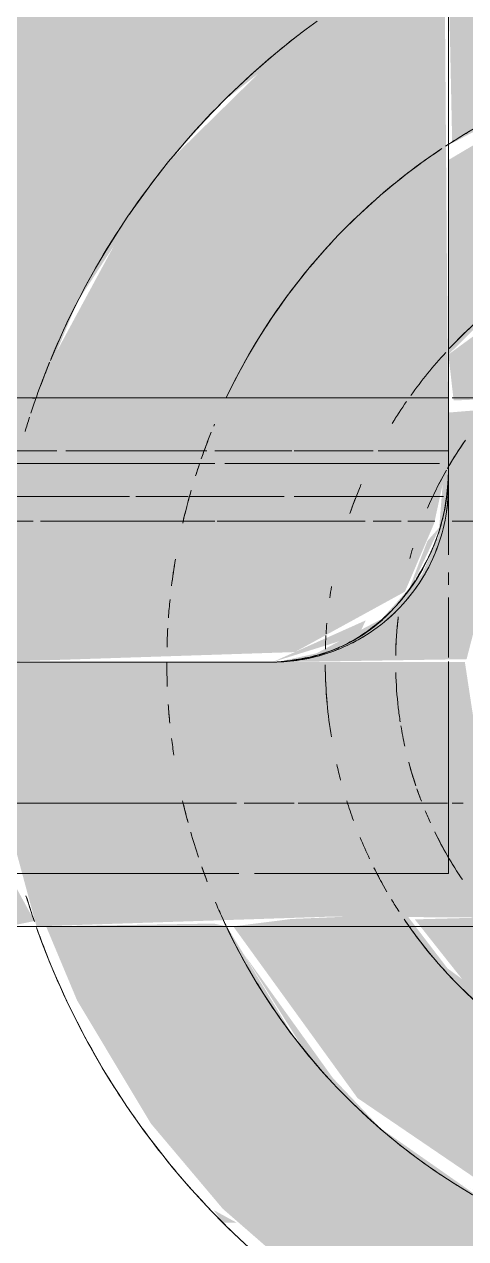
# Model space of a CAD drawing. Header units: millimetres. Extents: x 91786 to 132940, y -1987 to 10096.
# Drawn here: x 128268.35 to 128280.89, y 583.63 to 618.11 of the extents above; entities that cross this region are included whole.
import ezdxf

# ---------------------------------------------------------------- set-up
doc = ezdxf.new("R2010")
doc.units = ezdxf.units.MM
for name, color, linetype, lineweight in [('0-1', 7, 'Continuous', 9), ('A-GENM', 7, 'Continuous', 9), ('P-SANR-FIXT', 7, 'Continuous', 9)]:
    doc.layers.add(name, color=color, linetype=linetype, lineweight=lineweight)
doc.layers.add('0-2', color=7, linetype='Continuous', lineweight=9, transparency=0.7)

# ---------------------------------------------------------------- blocks, each defined once
blk = doc.blocks.new('131_Сантехническая перегородка 6 - СП-1-30839354-Развертка 1_66-4')
at = {"layer": 'A-GENM'}
h = blk.add_hatch(dxfattribs=at)
h.set_pattern_fill('FP_30', color=256, style=0, pattern_type=2)
h.set_pattern_definition([(108.435, (8388.465, 0), (-104.12513, 208.25044), [39.513, -289.76]), (139.399, (8375.97, 37.485), (-624.75285, 520.62186), [19.2, -940.786]), (136.848, (8465.517, 49.98), (-1561.885053, 1457.739081), [45.673, -2237.967]), (109.983, (8432.197, 81.218), (-312.373483, 833.000664), [24.375, -1194.377]), (90, (8423.87, 0), (-104.125, 104.125), [20.825, -83.3]), (118.443, (8423.867, 20.825), (728.876327, -1353.623754), [56.841, -2785.217]), (84.289, (8396.795, 70.805), (-104.131824, -937.12419), [20.929, -1025.515]), (129.806, (8398.877, 91.63), (416.50377, -520.62198), [16.265, -796.977])])
h.paths.add_polyline_path([(9175.071, 100), (9464.64, 100), (9464.64, 207.447), (9449.409, 211.613), (9422.655, 223.925), (9405.757, 234.529), (9389.447, 247.932), (9379.594, 256.115), (9364.268, 273.606), (9353.503, 288.71), (9345.286, 302.96), (9336.788, 321.809), (9334.66, 327.676), (9329.213, 345.851), (9328.098, 350.761), (9325.986, 362.893), (9323.879, 382.53), (9323.879, 400), (9829.57, 400), (9836.646, 657.688), (9839, 757.592), (9839, 790), (9904, 790), (9904, 795), (9904.713, 797.574), (9907.229, 799.533), (9909.774, 800), (9935.009, 799.734), (9936.556, 799.241), (9938.334, 797.403), (9939, 794.062), (9939, 790), (9968, 790), (9968, 1550), (9966.296, 1562.941), (9961.301, 1575), (9953.355, 1585.355), (9943, 1593.301), (9930.941, 1598.296), (9918, 1600), (9168, 1600), (9168.057, 209.98), (9172.29, 208.386), (9173.21, 207.551), (9174.51, 205.679), (9175.071, 202.929), (9175.071, 112.816)])
h.paths.add_polyline_path([(9874, 100), (9896.68, 100), (9896.535, 202.929), (9897.602, 206.369), (9900.574, 208.816), (9903.822, 209.793), (9911.648, 209.959), (9914.886, 209.741), (9918.663, 208.412), (9921.013, 206.369), (9922.08, 202.929), (9922.08, 100), (9968, 100), (9968, 380), (9919, 380), (9919, 272.709), (9874, 260.363), (9874, 116.882)])
h.paths.add_polyline_path([(9619, 577.5), (9612.303, 578.526), (9612.047, 578.601), (9608.785, 579.952), (9605.086, 582.318), (9602.832, 584.392), (9600.225, 587.626), (9598.019, 591.872), (9597.601, 592.5), (9481.5, 592.463), (9481.5, 590.5), (9478, 590.5), (9478, 592.491), (9476.436, 595.321), (9475.85, 597.414), (9475.627, 600.936), (9476.152, 604.014), (9477.492, 606.718), (9478, 607.509), (9478, 609.5), (9481.5, 609.5), (9481.5, 607.5), (9490.5, 607.5), (9490.5, 667.444), (9609.5, 667.398), (9609.5, 620.344), (9613.747, 621.878), (9619, 622.5), (9625.697, 621.474), (9625.953, 621.399), (9629.215, 620.048), (9632.914, 617.682), (9635.168, 615.608), (9637.647, 612.591), (9639.981, 608.128), (9640.858, 605.042), (9641.223, 603.52), (9641.487, 599.225), (9640.751, 594.243), (9640.399, 593.047), (9639.048, 589.785), (9636.442, 585.787), (9634.618, 583.832), (9632.072, 581.703), (9629.089, 579.9), (9624.253, 578.122), (9623.086, 577.984)])
blk = doc.blocks.new('Sanitary_Toilet-Accessories_Gessi_Wall-mounted-paper-roll-holder-65449 - Chrome-30913797-Развертка 1_66-4')
at = {"layer": '0-2'}
for points in [[(9524.175, 607.299), (9597.828, 607.5), (9598.952, 610.215), (9601.558, 614.213), (9603.09, 615.91), (9606.769, 618.812), (9609.5, 620.68), (9609.5, 666.444), (9490.5, 666.062), (9490.5, 607.458), (9520.931, 607.315)], [(9619, 577.5), (9626.477, 578.942), (9631.754, 581.797), (9634.518, 584.09), (9636.893, 586.82), (9638.738, 589.787), (9640.112, 593.061), (9640.943, 596.48), (9641.223, 600), (9640.943, 603.52), (9640.108, 606.953), (9639.048, 609.605), (9636.979, 613.062), (9634.91, 615.518), (9631.99, 618.032), (9629.215, 619.737), (9625.138, 621.528), (9619, 622.5), (9611.523, 621.058), (9609.5, 619.801), (9609.607, 614.73), (9612.303, 616.168), (9614.963, 616.944), (9619, 617.5), (9624.524, 616.602), (9627.579, 615.238), (9630.102, 613.528), (9632.823, 610.732), (9633.656, 609.536), (9635.211, 606.593), (9636.226, 602.78), (9636.416, 598.285), (9635.834, 595.486), (9634.88, 592.647), (9632.698, 589.123), (9630.102, 586.472), (9625.697, 583.832), (9623.037, 583.056), (9618.593, 582.556), (9613.476, 583.398), (9610.624, 584.635), (9607.564, 586.775), (9605.114, 589.356), (9603.202, 592.501), (9602.832, 592.579), (9598.07, 592.5), (9598.952, 590.395), (9601.047, 586.902), (9603.09, 584.482), (9605.82, 582.107), (9608.785, 580.263), (9612.862, 578.472), (9614.441, 578.222)], [(9596.5, 600), (9605.138, 600.285), (9608.263, 601.998), (9609.094, 603.937), (9609.5, 605.791), (9609.387, 620.297), (9607.243, 619.102), (9605.114, 617.699), (9601.553, 614.207), (9600.457, 612.669), (9598.374, 608.819), (9597.601, 607.484), (9595.014, 607.491), (9510.651, 607.363), (9490.5, 607.299), (9490.656, 604.592), (9492.092, 601.524), (9495.5, 600), (9596.439, 600)], [(9619, 587), (9624.5, 588.34), (9628.526, 591.307), (9631.01, 595.025), (9632, 600), (9630.657, 605.503), (9627.579, 609.602), (9623.761, 612.053), (9618.593, 612.919), (9613.5, 611.66), (9609.5, 608.732), (9609.648, 607.426), (9610.996, 607.483), (9611.853, 608.263), (9614.1, 609.687), (9619, 611), (9625, 609.192), (9626.778, 607.778), (9628.744, 604.975), (9629.625, 602.847), (9630, 600), (9629.588, 597.017), (9627.836, 593.6), (9626.778, 592.222), (9623.975, 590.333), (9618.593, 589.109), (9613, 590.808), (9611.222, 592.222), (9610.531, 592.752), (9608.545, 592.697), (9610.307, 590.474), (9614.266, 587.942), (9618.593, 587.081)], [(9597.819, 607.479), (9597.601, 607.492), (9597.685, 607.482)], [(9603.09, 584.09), (9603.482, 584.09), (9602.832, 584.445)]]:
    blk.add_hatch(color=256, dxfattribs=at).paths.add_polyline_path(points)
h = blk.add_hatch(color=256, dxfattribs=at)
h.paths.add_polyline_path([(9619, 582.5), (9619, 587), (9613.5, 588.34), (9609.474, 591.307), (9608.295, 592.847), (9605.035, 592.708), (9603.387, 592.5), (9606.917, 587.626), (9611.639, 584.415), (9614.266, 583.442), (9618.593, 582.581)])
h.paths.add_polyline_path([(9609.5, 608.732), (9610.307, 609.526), (9614.1, 612.025), (9619, 613.199), (9619, 617.5), (9612.238, 615.873), (9609.5, 614.253), (9609.5, 608.855)])
h = blk.add_hatch(color=256, dxfattribs=at)
h.paths.add_polyline_path([(9604.722, 600), (9610.016, 600.084), (9611.014, 603.937), (9613.316, 606.97), (9613.5, 607.41), (9609.5, 607.084), (9609.22, 603.591), (9608.75, 602.499), (9607.61, 601.229), (9605.746, 600.248), (9604.621, 600)])
h.paths.add_polyline_path([(9610.685, 600), (9611.519, 600.047), (9613.682, 604.531), (9619.093, 607.245), (9620.126, 607.035), (9623.322, 605.922), (9622.74, 606.499), (9619.362, 607.403), (9614.762, 607.244), (9612.922, 606.169), (9611.804, 604.355), (9610.685, 601.026), (9610.685, 600.025)])
h.paths.add_polyline_path([(9626.5, 600), (9625.09, 604.154), (9624.794, 604.119), (9626.481, 600.047)])
h.paths.add_polyline_path([(9607.908, 601.524), (9608.325, 601.926), (9608, 601.593)])
h = blk.add_hatch(color=256, dxfattribs=at)
h.paths.add_polyline_path([(9604.5, 600), (9606.955, 600.765), (9607.15, 601.185), (9604.508, 600.004)])
h.paths.add_polyline_path([(9608.226, 601.666), (9609.273, 603.859), (9608.903, 603.438), (9608.232, 601.682)])
h = blk.add_hatch(color=256, dxfattribs=at)
h.paths.add_polyline_path([(9619, 592.5), (9619.288, 592.577), (9623.086, 593.851), (9622.979, 594.148), (9618.946, 592.755), (9618.038, 593.039), (9616.449, 593.925), (9616.18, 594.075), (9613.074, 596.136), (9611.5, 600), (9610.685, 600), (9610.933, 597.746), (9612.801, 593.989), (9613.561, 593.253), (9615.257, 592.596), (9618.953, 592.501)])
h.paths.add_polyline_path([(9597.796, 592.5), (9606.229, 592.778), (9610.622, 592.748), (9613.5, 592.882), (9612.505, 593.832), (9610.351, 597.555), (9610.168, 598.678), (9609.968, 600), (9597, 600), (9597.227, 594.606), (9597.796, 592.501)])
h.paths.add_polyline_path([(9624.59, 595.388), (9625.674, 596.771), (9626.432, 599.837), (9624.655, 595.547)])
h.paths.add_polyline_path([(9612.451, 596.457), (9612.344, 596.85), (9612.45, 596.46)])
h = blk.add_hatch(color=256, dxfattribs=at)
h.paths.add_polyline_path([(9597, 592.5), (9597.742, 592.651), (9597, 594), (9597, 592.501)])
h.paths.add_polyline_path([(9619.626, 592.758), (9624, 594.842), (9624.655, 595.547), (9626.5, 600), (9611.5, 600), (9613.636, 595.506), (9615.126, 594.663), (9616.318, 593.998), (9616.449, 593.925), (9619.047, 592.792), (9619.582, 592.758)])
h = blk.add_hatch(color=256, dxfattribs=at)
h.paths.add_polyline_path([(9612.303, 583.832), (9609.13, 585.621), (9612.047, 583.974)])
h.paths.add_polyline_path([(9606.626, 587.626), (9603.685, 591.719), (9605.336, 589.088), (9606.471, 587.79)])
at = {"layer": '0-1'}
for p, q in [((9597, 607.5), (9597.828, 607.5)), ((9598.374, 607.5), (9598.595, 607.5)), ((9601.84, 607.5), (9602.582, 607.5)), ((9602.867, 607.5), (9603.228, 607.5)), ((9603.382, 607.5), (9604.809, 607.5)), ((9606.823, 607.5), (9607.206, 607.5)), ((9607.36, 607.5), (9607.702, 607.5)), ((9609.655, 607.5), (9610.37, 607.5)), ((9597.898, 606), (9597.583, 606)), ((9602.5, 606), (9598.633, 606)), ((9604.534, 606), (9602.867, 606)), ((9606.245, 606), (9605.114, 606)), ((9607.012, 606), (9606.497, 606)), ((9607.36, 606), (9607.049, 606)), ((9608.017, 606), (9607.675, 606)), ((9609.5, 606), (9608.276, 606)), ((9597.706, 604), (9597.134, 604)), ((9598.269, 604), (9597.914, 604)), ((9600.5, 604), (9598.374, 604)), ((9601.765, 604), (9600.621, 604)), ((9602.748, 604), (9602.321, 604)), ((9604.11, 604), (9602.931, 604)), ((9605.08, 604), (9604.35, 604)), ((9605.536, 604), (9605.114, 604)), ((9606.117, 604), (9605.595, 604)), ((9607.134, 604), (9606.476, 604)), ((9608.156, 604), (9607.36, 604)), ((9608.841, 604), (9608.343, 604)), ((9610.938, 604), (9609.607, 604)), ((9597.134, 596), (9599.699, 596)), ((9599.747, 596), (9601.066, 596)), ((9601.302, 596), (9602.012, 596)), ((9602.321, 596), (9603.476, 596)), ((9603.701, 596), (9605.114, 596)), ((9605.235, 596), (9605.596, 596)), ((9605.638, 596), (9606.029, 596)), ((9606.313, 596), (9607.188, 596)), ((9607.36, 596), (9608.852, 596)), ((9609.145, 596), (9609.471, 596)), ((9609.607, 596), (9609.916, 596)), ((9597.583, 594), (9598.136, 594)), ((9598.374, 594), (9602.395, 594)), ((9603.088, 594), (9603.542, 594)), ((9603.994, 594), (9607.053, 594)), ((9607.053, 594), (9607.675, 594)), ((9608.022, 594), (9609.5, 594)), ((9597.796, 592.5), (9597, 592.5)), ((9602.582, 592.5), (9601.508, 592.5)), ((9603.228, 592.5), (9602.734, 592.5)), ((9604.259, 592.5), (9603.387, 592.5)), ((9605.007, 592.5), (9604.259, 592.5)), ((9605.547, 592.5), (9605.114, 592.5)), ((9606.522, 592.5), (9605.746, 592.5)), ((9609.607, 592.5), (9608.677, 592.5)), ((9611.008, 592.5), (9609.9, 592.5))]:
    blk.add_line(p, q, dxfattribs=at)
at = {"layer": '0-1', "flags": 128}
for points in [[(9598.675, 607.5), (9600.182, 607.5), (9601.727, 607.5)], [(9605.114, 607.5), (9606.28, 607.5), (9606.775, 607.5)], [(9607.775, 607.5), (9609.068, 607.5), (9609.5, 607.5)], [(9601.508, 592.5), (9601.179, 592.5), (9599.602, 592.5), (9598.07, 592.5)], [(9608.574, 592.5), (9607.187, 592.5), (9606.775, 592.5)]]:
    blk.add_lwpolyline(points, dxfattribs=at)
at = {"layer": 'P-SANR-FIXT'}
for p, q in [((9609.5, 619.028), (9609.5, 616.615)), ((9609.5, 615.646), (9609.5, 619.016)), ((9609.5, 617.735), (9609.5, 618.565)), ((9609.5, 614.703), (9609.5, 618.048)), ((9609.5, 618.048), (9609.5, 614.706)), ((9609.5, 618.034), (9609.5, 617.61)), ((9609.5, 617.969), (9609.5, 614.709)), ((9609.5, 614.707), (9609.5, 617.965)), ((9609.5, 615.161), (9609.5, 617.618)), ((9609.5, 617.539), (9609.5, 615.156)), ((9609.5, 616.615), (9609.5, 615.654)), ((9609.5, 615.252), (9609.5, 613.956)), ((9609.5, 613.949), (9609.5, 615.244)), ((9609.5, 613.448), (9609.5, 614.755)), ((9609.5, 614.75), (9609.5, 613.444)), ((9609.5, 614.32), (9609.5, 613.07)), ((9609.5, 613.069), (9609.5, 614.319)), ((9609.5, 614.308), (9609.5, 613.025)), ((9609.5, 613.02), (9609.5, 614.304)), ((9609.5, 613.565), (9609.5, 613.103)), ((9609.5, 612.79), (9609.5, 613.559)), ((9609.5, 609.703), (9609.5, 613.053)), ((9609.5, 613.05), (9609.5, 609.702)), ((9609.5, 612.671), (9609.5, 612.833)), ((9609.5, 612.795), (9609.5, 610.182)), ((9609.5, 612.692), (9609.5, 609.489)), ((9609.5, 609.489), (9609.5, 612.692)), ((9609.5, 612.67), (9609.5, 609.471)), ((9609.5, 610.181), (9609.5, 612.667)), ((9609.5, 609.472), (9609.5, 612.64)), ((9609.5, 609.723), (9609.5, 610.159)), ((9609.5, 610.159), (9609.5, 609.724)), ((9609.5, 609.252), (9609.5, 609.681)), ((9609.5, 609.68), (9609.5, 609.251)), ((9609.5, 609.468), (9609.5, 609.058)), ((9609.5, 609.058), (9609.5, 609.468)), ((9609.5, 609.045), (9609.5, 609.451)), ((9609.5, 609.45), (9609.5, 609.044)), ((9609.5, 608.017), (9609.5, 609.418)), ((9609.5, 609.418), (9609.5, 608.018)), ((9609.5, 607.572), (9609.5, 608.951)), ((9609.5, 608.95), (9609.5, 607.572)), ((9609.5, 608.77), (9609.5, 607.452)), ((9609.5, 607.452), (9609.5, 608.77)), ((9609.5, 607.457), (9609.5, 608.761)), ((9609.5, 608.76), (9609.5, 607.456)), ((9609.5, 607.503), (9609.5, 607.908)), ((9609.5, 607.908), (9609.5, 607.503)), ((9609.5, 607.066), (9609.5, 607.465)), ((9609.5, 607.464), (9609.5, 607.065)), ((9609.5, 606.979), (9609.5, 607.355)), ((9609.5, 607.355), (9609.5, 606.978)), ((9609.5, 607.349), (9609.5, 606.968)), ((9609.5, 606.968), (9609.5, 607.349)), ((9597.6, 606.949), (9597.601, 606.953)), ((9597.601, 606.953), (9597.6, 606.949)), ((9609.5, 606.224), (9609.5, 606.754)), ((9609.5, 606.754), (9609.5, 606.224)), ((9609.5, 606.328), (9609.5, 605.807)), ((9609.5, 605.807), (9609.5, 606.328)), ((9609.5, 605.788), (9609.5, 606.281)), ((9609.5, 606.281), (9609.5, 605.788)), ((9609.5, 606.262), (9609.5, 605.764)), ((9609.5, 605.764), (9609.5, 606.262)), ((9609.5, 606), (9609.5, 605.76)), ((9609.5, 605.45), (9609.5, 605.844)), ((9609.5, 605.844), (9609.5, 605.45)), ((9597.465, 605.638), (9598.338, 605.638)), ((9598.803, 605.638), (9602.138, 605.638)), ((9603.15, 605.638), (9604.211, 605.638)), ((9604.421, 605.638), (9605.106, 605.638)), ((9605.114, 605.638), (9606.326, 605.638)), ((9606.749, 605.638), (9607.36, 605.638)), ((9607.655, 605.638), (9608.856, 605.638)), ((9608.869, 605.638), (9609.249, 605.638)), ((9609.5, 605.551), (9609.5, 605.268)), ((9609.5, 605.068), (9609.5, 605.435)), ((9609.5, 605.435), (9609.5, 605.068)), ((9609.5, 605.433), (9609.5, 605.044)), ((9609.5, 605.044), (9609.5, 605.433)), ((9609.5, 605.042), (9609.5, 605.408)), ((9609.5, 605.044), (9609.5, 605)), ((9609.5, 605), (9609.5, 605.044)), ((9609.5, 604.325), (9609.5, 604.998)), ((9609.5, 604.998), (9609.5, 604.325)), ((9600.415, 604.698), (9597.244, 604.698)), ((9601.097, 604.698), (9600.621, 604.698)), ((9602.11, 604.698), (9601.198, 604.698)), ((9602.867, 604.698), (9602.488, 604.698)), ((9604.836, 604.698), (9602.967, 604.698)), ((9605.721, 604.698), (9605.114, 604.698)), ((9606.715, 604.698), (9606.229, 604.698)), ((9608.794, 604.698), (9607.046, 604.698)), ((9609.136, 604.698), (9608.795, 604.698)), ((9609.5, 604.461), (9609.5, 604.922)), ((9609.5, 604.866), (9609.5, 604.128)), ((9609.5, 604.022), (9609.5, 604.648)), ((9609.5, 604.648), (9609.5, 604.022)), ((9609.5, 603.044), (9609.5, 603.725)), ((9609.5, 603.391), (9609.5, 603.722)), ((9609.5, 603.722), (9609.5, 603.391)), ((9609.5, 603.469), (9609.5, 603.195)), ((9609.5, 603.153), (9609.5, 603.461)), ((9609.5, 603.461), (9609.5, 603.153)), ((9609.5, 600.142), (9609.5, 601.33)), ((9609.5, 601.329), (9609.5, 600.142)), ((9609.5, 600.155), (9609.5, 601.314)), ((9609.5, 601.304), (9609.5, 600.131)), ((9609.5, 600.132), (9609.5, 601.236)), ((9609.5, 601.236), (9609.5, 600.132)), ((9601.5, 600), (9597, 600)), ((9597, 600), (9601.5, 600)), ((9602.549, 600), (9601.781, 600)), ((9601.781, 600), (9602.549, 600)), ((9604.5, 600), (9602.867, 600)), ((9602.867, 600), (9604.5, 600)), ((9609.5, 598.65), (9609.5, 600.015)), ((9609.5, 598.631), (9609.5, 600)), ((9609.5, 600), (9609.5, 598.32)), ((9609.5, 599.992), (9609.5, 598.632)), ((9609.5, 597.58), (9609.5, 598.388)), ((9609.5, 598.368), (9609.5, 597.544)), ((9609.5, 597.535), (9609.5, 598.365)), ((9609.5, 598.004), (9609.5, 597.054)), ((9609.5, 597.132), (9609.5, 597.385)), ((9609.5, 596.52), (9609.5, 597.132)), ((9609.5, 597.075), (9609.5, 596.753)), ((9609.5, 596.74), (9609.5, 597.063)), ((9609.5, 596.552), (9609.5, 596.228)), ((9609.5, 595.272), (9609.5, 595.641)), ((9609.5, 595.629), (9609.5, 595.272)), ((9609.5, 595.53), (9609.5, 595.354)), ((9609.5, 595.354), (9609.5, 595.231)), ((9609.5, 595.13), (9609.5, 595.346)), ((9609.5, 595.231), (9609.5, 595)), ((9609.5, 594.973), (9609.5, 594.425)), ((9609.5, 594.406), (9609.5, 594.965)), ((9609.5, 594), (9609.5, 594.278))]:
    blk.add_line(p, q, dxfattribs=at)
for radius, start, end in [(22.5, 127.0115, 130.5279), (22.5, 127.0115, 130.5279), (22.5, 130.5279, 139.4721), (22.5, 130.5279, 139.4721), (17.5, 118.0769, 123.1856), (17.5, 118.0769, 123.1856), (22.5, 139.4721, 140.5686), (22.5, 139.4721, 140.5686), (17.5, 123.75, 130.498), (17.5, 123.75, 130.498), (22.5, 141.2496, 145.595), (22.5, 141.2496, 145.595), (17.5, 131.4472, 133.1111), (17.5, 131.4472, 133.1111), (17.5, 133.3006, 134.6715), (17.5, 133.3006, 134.6715), (22.5, 146.3588, 148.5279), (22.5, 146.3588, 148.5279), (17.5, 136.9471, 154.5577), (17.5, 136.9471, 146.25), (13, 112.5, 135), (22.5, 148.5279, 157.4721), (22.5, 148.5279, 157.4721), (17.5, 146.25, 154.5577), (13, 135, 136.7997), (13, 137.4561, 144.3952), (22.5, 157.8853, 159.6412), (22.5, 157.8853, 159.6412), (22.5, 160.4953, 161.6929), (22.5, 160.4953, 161.6929), (13, 146.9712, 148.6057), (22.5, 162.0115, 163.0815), (22.5, 162.0115, 163.0815), (17.5, 157.292, 157.5), (17.5, 157.292, 157.5), (17.5, 159.4696, 160.7416), (17.5, 159.4696, 160.7416), (11, 145.0557, 150), (11, 145.0557, 149.0087), (17.5, 161.4234, 162.4254), (17.5, 161.4234, 162.4254), (11, 150.2984, 154.372), (11, 150.2984, 154.372), (11, 149.0087, 150), (13, 157.1427, 157.5), (13, 159.1064, 161.0758), (11, 154.877, 156.6102), (11, 154.877, 156.6102), (17.5, 170.4753, 172.8918), (17.5, 170.4753, 172.8918), (13, 170.5142, 171.9341), (17.5, 174.1664, 175.8802), (17.5, 174.1664, 175.8802), (11, 173.2981, 175.9208), (11, 173.2981, 175.9208), (13, 175.1311, 176.4722), (13, 176.6707, 178.3534), (11, 176.2837, 179.0063), (11, 176.2837, 179.0063), (17.5, 180, 182.2814), (17.5, 180, 182.2814), (13, 180.3335, 183.0712), (11, 181.5172, 186.7543), (11, 181.5172, 186.7543), (13, 183.3621, 185.1692), (13, 185.1706, 189.4022), (17.5, 184.1851, 185.6853), (17.5, 184.1851, 185.6853), (11, 189.4829, 192.5476), (11, 189.4829, 192.5476), (17.5, 187.108, 188.6871), (17.5, 187.108, 188.6871), (11, 195.8161, 198.6122), (11, 195.8161, 198.6122), (13, 197.6401, 200.2509), (17.5, 193.3503, 195.0927), (17.5, 193.3503, 195.0927), (11, 202.5431, 204.5031), (11, 202.5431, 204.5031), (17.5, 196.0023, 198.44), (17.5, 196.0023, 198.44), (13, 202.5, 205.4595), (11, 206.0095, 210), (11, 206.0095, 210), (11, 210, 214.1361), (11, 210, 210.9913), (11, 210.9913, 214.1361), (17.5, 199.4813, 200.5449), (17.5, 199.4813, 200.5449), (13, 206.6766, 209.081), (22.5, 197.1388, 198), (22.5, 197.1388, 198), (22.5, 198, 199.104), (22.5, 198, 199.104), (17.5, 203.7111, 205.2629), (17.5, 203.7111, 205.2629), (13, 211.2288, 213.0129), (13, 214.1538, 222.778), (22.5, 199.5697, 202.5279), (22.5, 199.5697, 202.5279), (17.5, 205.2629, 213.1745), (17.5, 205.2629, 213.1745), (22.5, 202.5279, 211.4721), (22.5, 202.5279, 211.4721), (13, 223.3963, 225), (13, 225, 247.5), (17.5, 213.75, 215.9722), (17.5, 213.75, 215.9722), (17.5, 216.0325, 223.0529), (17.5, 216.0325, 223.0529), (22.5, 211.4721, 215.2825), (22.5, 211.4721, 215.2825), (17.5, 225.3285, 226.6994), (17.5, 225.3285, 226.6994), (17.5, 226.8889, 236.25), (17.5, 226.8889, 236.25), (22.5, 216, 217.6259), (22.5, 216, 217.6259), (22.5, 217.6259, 220.5279), (22.5, 217.6259, 220.5279), (22.5, 220.5279, 229.4721), (22.5, 220.5279, 229.4721), (17.5, 236.8144, 241.9231), (17.5, 236.8144, 241.9231)]:
    blk.add_arc((9619, 600), radius, start, end, dxfattribs=at)
for points in [[(9609.5, 605.471), (9609.498, 605.198), (9609.479, 604.932), (9609.444, 604.672)], [(9609.454, 604.682), (9609.488, 604.941), (9609.504, 605.203), (9609.5, 605.47)], [(9609.485, 604.609), (9609.476, 604.5), (9609.464, 604.391), (9609.448, 604.282)], [(9609.448, 604.282), (9609.464, 604.391), (9609.476, 604.5), (9609.485, 604.609)], [(9608.996, 603.114), (9609.051, 603.234), (9609.102, 603.354), (9609.148, 603.473)], [(9609.144, 603.461), (9609.1, 603.343), (9609.053, 603.226), (9609.001, 603.11)], [(9609.246, 603.426), (9609.208, 603.312), (9609.166, 603.2), (9609.12, 603.089)], [(9609.12, 603.089), (9609.166, 603.199), (9609.208, 603.312), (9609.246, 603.426)], [(9608.037, 601.621), (9608.128, 601.725), (9608.217, 601.836), (9608.304, 601.953)], [(9608.037, 601.466), (9607.953, 601.382), (9607.866, 601.301), (9607.776, 601.223)], [(9607.776, 601.223), (9607.866, 601.301), (9607.953, 601.382), (9608.037, 601.466)], [(9607.357, 600.997), (9607.145, 600.833), (9606.923, 600.687), (9606.695, 600.562)], [(9606.7, 600.561), (9606.92, 600.675), (9607.127, 600.806), (9607.324, 600.955)], [(9607.324, 600.955), (9607.407, 601.018), (9607.487, 601.083), (9607.566, 601.151)], [(9607.552, 601.156), (9607.488, 601.101), (9607.423, 601.048), (9607.357, 600.997)], [(9607.131, 600.749), (9607.001, 600.668), (9606.867, 600.593), (9606.73, 600.525)], [(9606.73, 600.525), (9606.867, 600.593), (9607.001, 600.668), (9607.131, 600.749)], [(9605.831, 600.181), (9605.729, 600.153), (9605.626, 600.128), (9605.523, 600.106)], [(9605.523, 600.106), (9605.626, 600.128), (9605.729, 600.153), (9605.831, 600.181)], [(9605.558, 600.145), (9605.746, 600.188), (9605.928, 600.241), (9606.104, 600.303)], [(9606.025, 600.269), (9605.92, 600.233), (9605.813, 600.2), (9605.704, 600.171)], [(9606.487, 600.457), (9606.336, 600.385), (9606.183, 600.323), (9606.025, 600.269)], [(9606.414, 600.381), (9606.303, 600.335), (9606.19, 600.293), (9606.075, 600.255)], [(9606.075, 600.255), (9606.19, 600.293), (9606.303, 600.335), (9606.414, 600.381)], [(9606.112, 600.306), (9606.245, 600.353), (9606.374, 600.405), (9606.5, 600.463)], [(9605.466, 600.095), (9605.224, 600.047), (9604.978, 600.017), (9604.731, 600.005)], [(9604.731, 600.005), (9604.978, 600.017), (9605.224, 600.047), (9605.466, 600.095)], [(9605.153, 600.057), (9605.019, 600.037), (9604.883, 600.022), (9604.744, 600.012)], [(9604.749, 600.017), (9604.89, 600.03), (9605.028, 600.047), (9605.163, 600.068)]]:
    blk.add_open_spline(points, degree=3, dxfattribs=at)
blk = doc.blocks.new('Sanitary_Toilet-Accessories_Gessi_Wall-mounted-paper-roll-holder-65449 - Chrome-V72-Развертка 1_66-4')
at = {"layer": '0-1'}
for p, q in [((9597, 607.5), (9597.828, 607.5)), ((9598.374, 607.5), (9598.595, 607.5)), ((9601.84, 607.5), (9602.582, 607.5)), ((9602.867, 607.5), (9603.228, 607.5)), ((9603.382, 607.5), (9604.809, 607.5)), ((9606.823, 607.5), (9607.206, 607.5)), ((9607.36, 607.5), (9607.702, 607.5)), ((9597.898, 606), (9597.583, 606)), ((9602.5, 606), (9598.633, 606)), ((9604.534, 606), (9602.867, 606)), ((9606.245, 606), (9605.114, 606)), ((9607.012, 606), (9606.497, 606)), ((9607.36, 606), (9607.049, 606)), ((9608.017, 606), (9607.675, 606)), ((9609.5, 606), (9608.276, 606)), ((9597.706, 604), (9597.134, 604)), ((9598.269, 604), (9597.914, 604)), ((9600.5, 604), (9598.374, 604)), ((9601.765, 604), (9600.621, 604)), ((9602.748, 604), (9602.321, 604)), ((9604.16, 604), (9602.931, 604)), ((9605.08, 604), (9604.35, 604)), ((9605.536, 604), (9605.114, 604)), ((9606.117, 604), (9605.595, 604)), ((9607.134, 604), (9606.476, 604)), ((9608.156, 604), (9607.36, 604)), ((9608.841, 604), (9608.343, 604)), ((9610.938, 604), (9609.607, 604)), ((9597.134, 596), (9599.699, 596)), ((9599.747, 596), (9602.012, 596)), ((9602.321, 596), (9603.476, 596)), ((9603.701, 596), (9605.114, 596)), ((9605.235, 596), (9605.596, 596)), ((9605.638, 596), (9606.029, 596)), ((9606.313, 596), (9607.188, 596)), ((9607.36, 596), (9608.852, 596)), ((9609.145, 596), (9609.471, 596)), ((9609.607, 596), (9609.916, 596)), ((9597.583, 594), (9598.136, 594)), ((9598.374, 594), (9602.395, 594)), ((9603.088, 594), (9603.542, 594)), ((9603.994, 594), (9607.053, 594)), ((9607.053, 594), (9607.675, 594)), ((9608.022, 594), (9609.5, 594)), ((9597.796, 592.5), (9597, 592.5)), ((9601.508, 592.5), (9601.179, 592.5)), ((9602.582, 592.5), (9601.508, 592.5)), ((9603.228, 592.5), (9602.734, 592.5)), ((9605.547, 592.5), (9605.114, 592.5)), ((9606.522, 592.5), (9605.746, 592.5)), ((9609.607, 592.5), (9608.677, 592.5)), ((9611.008, 592.5), (9609.9, 592.5))]:
    blk.add_line(p, q, dxfattribs=at)
at = {"layer": '0-1', "flags": 128}
for points in [[(9598.675, 607.5), (9600.182, 607.5), (9601.752, 607.5)], [(9605.114, 607.5), (9606.28, 607.5), (9606.775, 607.5)], [(9607.775, 607.5), (9609.068, 607.5), (9609.5, 607.5)], [(9609.655, 607.5), (9610.37, 607.5), (9611.008, 607.5)], [(9601.179, 592.5), (9599.602, 592.5), (9598.07, 592.5)], [(9605.007, 592.5), (9604.259, 592.5), (9603.387, 592.5)], [(9608.574, 592.5), (9607.187, 592.5), (9606.775, 592.5)]]:
    blk.add_lwpolyline(points, dxfattribs=at)
at = {"layer": 'P-SANR-FIXT'}
for p, q in [((9609.5, 621.166), (9609.5, 616.615)), ((9609.5, 615.646), (9609.5, 621.151)), ((9609.5, 614.703), (9609.5, 620.171)), ((9609.5, 620.168), (9609.5, 614.706)), ((9609.5, 617.735), (9609.5, 618.565)), ((9609.5, 618.034), (9609.5, 617.61)), ((9609.5, 617.969), (9609.5, 614.709)), ((9609.5, 614.707), (9609.5, 617.965)), ((9609.5, 615.161), (9609.5, 617.618)), ((9609.5, 617.539), (9609.5, 615.156)), ((9609.5, 616.615), (9609.5, 615.654)), ((9609.5, 615.252), (9609.5, 613.956)), ((9609.5, 613.949), (9609.5, 615.244)), ((9609.5, 613.448), (9609.5, 614.755)), ((9609.5, 614.75), (9609.5, 613.444)), ((9609.5, 614.32), (9609.5, 613.07)), ((9609.5, 613.069), (9609.5, 614.319)), ((9609.5, 614.308), (9609.5, 613.025)), ((9609.5, 613.02), (9609.5, 614.304)), ((9609.5, 613.565), (9609.5, 613.103)), ((9609.5, 612.79), (9609.5, 613.559)), ((9609.5, 609.703), (9609.5, 613.053)), ((9609.5, 613.05), (9609.5, 609.702)), ((9609.5, 612.671), (9609.5, 612.833)), ((9609.5, 612.795), (9609.5, 610.182)), ((9609.5, 612.692), (9609.5, 609.489)), ((9609.5, 609.489), (9609.5, 612.692)), ((9609.5, 612.67), (9609.5, 612.638)), ((9609.5, 610.181), (9609.5, 612.667)), ((9609.5, 609.472), (9609.5, 612.64)), ((9609.5, 612.638), (9609.5, 609.471)), ((9609.5, 609.723), (9609.5, 610.159)), ((9609.5, 610.159), (9609.5, 609.724)), ((9609.5, 609.252), (9609.5, 609.681)), ((9609.5, 609.68), (9609.5, 609.251)), ((9609.5, 609.468), (9609.5, 609.058)), ((9609.5, 609.058), (9609.5, 609.468)), ((9609.5, 609.045), (9609.5, 609.451)), ((9609.5, 609.45), (9609.5, 609.044)), ((9609.5, 608.017), (9609.5, 609.418)), ((9609.5, 609.418), (9609.5, 608.018)), ((9609.5, 607.572), (9609.5, 608.951)), ((9609.5, 608.95), (9609.5, 607.572)), ((9609.5, 608.77), (9609.5, 607.452)), ((9609.5, 607.452), (9609.5, 608.77)), ((9609.5, 607.457), (9609.5, 608.761)), ((9609.5, 608.76), (9609.5, 607.456)), ((9609.5, 607.503), (9609.5, 607.908)), ((9609.5, 607.908), (9609.5, 607.503)), ((9609.5, 607.066), (9609.5, 607.465)), ((9609.5, 607.464), (9609.5, 607.065)), ((9609.5, 606.979), (9609.5, 607.355)), ((9609.5, 607.355), (9609.5, 606.978)), ((9609.5, 607.349), (9609.5, 606.968)), ((9609.5, 606.968), (9609.5, 607.349)), ((9597.6, 606.949), (9597.601, 606.953)), ((9597.601, 606.953), (9597.6, 606.949)), ((9609.5, 606.224), (9609.5, 606.754)), ((9609.5, 606.754), (9609.5, 606.224)), ((9609.5, 606.328), (9609.5, 605.807)), ((9609.5, 605.807), (9609.5, 606.328)), ((9609.5, 605.788), (9609.5, 606.281)), ((9609.5, 606.281), (9609.5, 605.788)), ((9609.5, 606.262), (9609.5, 605.764)), ((9609.5, 605.764), (9609.5, 606.262)), ((9609.5, 606), (9609.5, 605.76)), ((9609.5, 605.45), (9609.5, 605.844)), ((9609.5, 605.844), (9609.5, 605.45)), ((9597.465, 605.638), (9598.338, 605.638)), ((9598.803, 605.638), (9602.138, 605.638)), ((9603.15, 605.638), (9604.211, 605.638)), ((9604.421, 605.638), (9605.106, 605.638)), ((9605.114, 605.638), (9606.326, 605.638)), ((9606.749, 605.638), (9607.36, 605.638)), ((9607.655, 605.638), (9609.249, 605.638)), ((9609.5, 605.551), (9609.5, 605.268)), ((9609.5, 605.068), (9609.5, 605.435)), ((9609.5, 605.435), (9609.5, 605.068)), ((9609.5, 605.433), (9609.5, 605.044)), ((9609.5, 605.044), (9609.5, 605.433)), ((9609.5, 605.042), (9609.5, 605.408)), ((9609.5, 605.044), (9609.5, 605)), ((9609.5, 605), (9609.5, 605.044)), ((9609.5, 604.325), (9609.5, 604.998)), ((9609.5, 604.998), (9609.5, 604.325)), ((9600.415, 604.698), (9597.244, 604.698)), ((9601.097, 604.698), (9600.621, 604.698)), ((9602.11, 604.698), (9601.198, 604.698)), ((9602.867, 604.698), (9602.488, 604.698)), ((9604.836, 604.698), (9602.967, 604.698)), ((9605.721, 604.698), (9605.114, 604.698)), ((9606.715, 604.698), (9606.229, 604.698)), ((9609.136, 604.698), (9607.046, 604.698)), ((9609.5, 604.737), (9609.5, 604.922)), ((9609.5, 604.866), (9609.5, 604.128)), ((9609.5, 604.022), (9609.5, 604.648)), ((9609.5, 604.648), (9609.5, 604.022)), ((9609.5, 603.044), (9609.5, 603.725)), ((9609.5, 603.391), (9609.5, 603.722)), ((9609.5, 603.722), (9609.5, 603.391)), ((9609.5, 603.469), (9609.5, 603.195)), ((9609.5, 603.153), (9609.5, 603.461)), ((9609.5, 603.461), (9609.5, 603.153)), ((9609.5, 600.142), (9609.5, 601.33)), ((9609.5, 601.329), (9609.5, 600.142)), ((9609.5, 600.155), (9609.5, 601.314)), ((9609.5, 601.304), (9609.5, 600.131)), ((9609.5, 600.132), (9609.5, 601.236)), ((9609.5, 601.236), (9609.5, 600.132)), ((9601.5, 600), (9597, 600)), ((9597, 600), (9601.5, 600)), ((9602.549, 600), (9601.781, 600)), ((9601.781, 600), (9602.549, 600)), ((9604.5, 600), (9602.867, 600)), ((9602.867, 600), (9604.5, 600)), ((9609.5, 598.65), (9609.5, 600.015)), ((9609.5, 598.631), (9609.5, 600)), ((9609.5, 600), (9609.5, 598.32)), ((9609.5, 599.992), (9609.5, 598.632)), ((9609.5, 597.58), (9609.5, 598.388)), ((9609.5, 598.368), (9609.5, 597.544)), ((9609.5, 597.535), (9609.5, 598.365)), ((9609.5, 598.004), (9609.5, 597.054)), ((9609.5, 597.132), (9609.5, 597.385)), ((9609.5, 596.74), (9609.5, 597.217)), ((9609.5, 596.52), (9609.5, 597.132)), ((9609.5, 597.075), (9609.5, 596.753)), ((9609.5, 596.712), (9609.5, 596.228)), ((9609.5, 596.023), (9609.5, 596.443)), ((9609.5, 595.953), (9609.5, 595.726)), ((9609.5, 595.272), (9609.5, 595.641)), ((9609.5, 595.629), (9609.5, 595.272)), ((9609.5, 595.53), (9609.5, 595.354)), ((9609.5, 595.354), (9609.5, 595.231)), ((9609.5, 595.13), (9609.5, 595.346)), ((9609.5, 595.231), (9609.5, 595)), ((9609.5, 594.973), (9609.5, 594.425)), ((9609.5, 594.406), (9609.5, 594.965)), ((9609.5, 594), (9609.5, 594.278))]:
    blk.add_line(p, q, dxfattribs=at)
for radius, start, end in [(22.5, 127.0115, 130.5279), (22.5, 127.0115, 130.5279), (22.5, 130.5279, 139.4721), (22.5, 130.5279, 139.4721), (17.5, 118.0769, 123.1856), (17.5, 118.0769, 123.1856), (22.5, 139.4721, 145.595), (22.5, 139.4721, 145.595), (17.5, 123.75, 133.1111), (17.5, 123.75, 133.1111), (17.5, 133.3006, 134.6715), (17.5, 133.3006, 134.6715), (22.5, 146.3588, 148.5279), (22.5, 146.3588, 148.5279), (17.5, 136.9471, 154.5577), (17.5, 136.9471, 146.25), (13, 112.5, 136.7997), (22.5, 148.5279, 157.4721), (22.5, 148.5279, 157.4721), (17.5, 146.25, 154.5577), (13, 137.4561, 144.3952), (22.5, 157.7774, 159.6412), (22.5, 157.7774, 159.6412), (22.5, 160.4953, 161.6929), (22.5, 160.4953, 161.6929), (13, 146.9712, 148.6057), (22.5, 162.0115, 163.0815), (22.5, 162.0115, 163.0815), (17.5, 157.292, 157.5), (17.5, 157.292, 157.5), (17.5, 159.4696, 160.7416), (17.5, 159.4696, 160.7416), (11, 145.0557, 150), (11, 145.0557, 149.0087), (17.5, 161.1733, 162.4254), (17.5, 161.1733, 162.4254), (11, 150.2984, 156.6102), (11, 150.2984, 156.6102), (11, 149.0087, 150), (13, 157.1427, 157.5), (17.5, 163.7936, 164.9566), (17.5, 163.7936, 164.9566), (13, 157.5129, 161.0758), (17.5, 165.7332, 166.977), (17.5, 165.7332, 166.977), (11, 162.8986, 164.5129), (11, 162.8986, 164.5129), (17.5, 170.4753, 172.8918), (17.5, 170.4753, 172.8918), (13, 170.5115, 171.9341), (17.5, 174.1664, 175.8802), (17.5, 174.1664, 175.8802), (11, 173.2981, 175.9208), (11, 173.2981, 175.9208), (13, 175.1311, 176.4722), (13, 176.6707, 178.3655), (11, 176.2837, 179.0063), (11, 176.2837, 179.0063), (17.5, 180, 182.2814), (17.5, 180, 182.2814), (13, 180.3335, 183.0712), (11, 181.5172, 186.7543), (11, 181.5172, 186.7543), (13, 183.3621, 185.1692), (13, 185.1706, 189.4022), (17.5, 184.1851, 185.6853), (17.5, 184.1851, 185.6853), (11, 189.4829, 192.5476), (11, 189.4829, 192.5476), (17.5, 187.108, 188.6871), (17.5, 187.108, 188.6871), (13, 192.9111, 194.9232), (11, 194.9657, 198.6122), (11, 194.9657, 198.6122), (11, 199.1083, 200.8175), (11, 199.1083, 200.8175), (17.5, 193.0089, 195.0927), (17.5, 193.0089, 195.0927), (13, 197.6401, 200.2509), (11, 202.5431, 204.5031), (11, 202.5431, 204.5031), (17.5, 196.0023, 198.44), (17.5, 196.0023, 198.44), (13, 202.5, 205.4595), (11, 205.9826, 210), (11, 205.9826, 210), (11, 210, 214.1361), (11, 210, 210.9913), (11, 210.9913, 214.1361), (17.5, 199.3823, 200.5449), (17.5, 199.3823, 200.5449), (13, 206.6766, 209.081), (22.5, 197.1388, 198), (22.5, 197.1388, 198), (22.5, 198, 199.104), (22.5, 198, 199.104), (17.5, 203.7111, 205.2629), (17.5, 203.7111, 205.2629), (13, 211.2288, 213.0129), (13, 214.1538, 222.778), (22.5, 199.5697, 202.5279), (22.5, 199.5697, 202.5279), (17.5, 205.2629, 213.1745), (17.5, 205.2629, 213.1745), (22.5, 202.5279, 211.4721), (22.5, 202.5279, 211.4721), (13, 223.3963, 247.5), (17.5, 213.75, 215.9722), (17.5, 213.75, 215.9722), (17.5, 216.0325, 223.0529), (17.5, 216.0325, 223.0529), (22.5, 211.4721, 215.2825), (22.5, 211.4721, 215.2825), (17.5, 225.3285, 226.6994), (17.5, 225.3285, 226.6994), (17.5, 226.8889, 236.25), (17.5, 226.8889, 236.25), (22.5, 216, 217.6259), (22.5, 216, 217.6259), (22.5, 217.6259, 220.5279), (22.5, 217.6259, 220.5279), (22.5, 220.5279, 229.4721), (22.5, 220.5279, 229.4721), (17.5, 236.8144, 241.9231), (17.5, 236.8144, 241.9231)]:
    blk.add_arc((9619, 600), radius, start, end, dxfattribs=at)
for points in [[(9609.5, 605.471), (9609.498, 605.198), (9609.479, 604.932), (9609.444, 604.672)], [(9609.454, 604.682), (9609.488, 604.941), (9609.504, 605.203), (9609.5, 605.47)], [(9609.485, 604.609), (9609.476, 604.5), (9609.464, 604.391), (9609.448, 604.282)], [(9609.448, 604.282), (9609.464, 604.391), (9609.476, 604.5), (9609.485, 604.609)], [(9608.996, 603.114), (9609.051, 603.234), (9609.102, 603.354), (9609.148, 603.473)], [(9609.144, 603.461), (9609.1, 603.343), (9609.053, 603.226), (9609.001, 603.11)], [(9609.246, 603.426), (9609.208, 603.312), (9609.166, 603.2), (9609.12, 603.089)], [(9609.12, 603.089), (9609.166, 603.199), (9609.208, 603.312), (9609.246, 603.426)], [(9608.037, 601.621), (9608.128, 601.725), (9608.217, 601.836), (9608.304, 601.953)], [(9608.037, 601.466), (9607.953, 601.382), (9607.866, 601.301), (9607.776, 601.223)], [(9607.776, 601.223), (9607.866, 601.301), (9607.953, 601.382), (9608.037, 601.466)], [(9607.357, 600.997), (9607.145, 600.833), (9606.923, 600.687), (9606.695, 600.562)], [(9606.7, 600.561), (9606.92, 600.675), (9607.127, 600.806), (9607.324, 600.955)], [(9607.324, 600.955), (9607.407, 601.018), (9607.487, 601.083), (9607.566, 601.151)], [(9607.552, 601.156), (9607.488, 601.101), (9607.423, 601.048), (9607.357, 600.997)], [(9607.131, 600.749), (9607.001, 600.668), (9606.867, 600.593), (9606.73, 600.525)], [(9606.73, 600.525), (9606.867, 600.593), (9607.001, 600.668), (9607.131, 600.749)], [(9605.831, 600.181), (9605.729, 600.153), (9605.626, 600.128), (9605.523, 600.106)], [(9605.523, 600.106), (9605.626, 600.128), (9605.729, 600.153), (9605.831, 600.181)], [(9605.558, 600.145), (9605.746, 600.188), (9605.928, 600.241), (9606.104, 600.303)], [(9606.025, 600.269), (9605.92, 600.233), (9605.813, 600.2), (9605.704, 600.171)], [(9606.487, 600.457), (9606.336, 600.385), (9606.183, 600.323), (9606.025, 600.269)], [(9606.414, 600.381), (9606.303, 600.335), (9606.19, 600.293), (9606.075, 600.255)], [(9606.075, 600.255), (9606.19, 600.293), (9606.303, 600.335), (9606.414, 600.381)], [(9606.112, 600.306), (9606.245, 600.353), (9606.374, 600.405), (9606.5, 600.463)], [(9605.466, 600.095), (9605.224, 600.047), (9604.978, 600.017), (9604.731, 600.005)], [(9604.731, 600.005), (9604.978, 600.017), (9605.224, 600.047), (9605.466, 600.095)], [(9605.153, 600.057), (9605.019, 600.037), (9604.883, 600.022), (9604.744, 600.012)], [(9604.749, 600.017), (9604.89, 600.03), (9605.028, 600.047), (9605.163, 600.068)]]:
    blk.add_open_spline(points, degree=3, dxfattribs=at)
blk = doc.blocks.new('Sanitary_Toilet-Accessories_Gessi_Wall-mounted-paper-roll-holder-65449 - Chrome-30916167-Развертка 1_66-4')
at = {"layer": '0-1'}
for p, q in [((9598.374, 606), (9490.5, 606)), ((9602.637, 606), (9598.633, 606)), ((9605.05, 606), (9602.867, 606)), ((9607.36, 606), (9605.114, 606)), ((9609.5, 606), (9607.503, 606)), ((9597.706, 604), (9555.69, 604)), ((9602.867, 604), (9597.914, 604)), ((9607.134, 604), (9602.931, 604)), ((9608.156, 604), (9607.36, 604)), ((9609.118, 604), (9608.343, 604)), ((9610.662, 604), (9609.607, 604)), ((9551.45, 596), (9603.476, 596)), ((9603.701, 596), (9605.114, 596)), ((9605.235, 596), (9609.471, 596)), ((9609.607, 596), (9609.916, 596)), ((9524.239, 594), (9603.542, 594)), ((9603.994, 594), (9609.5, 594))]:
    blk.add_line(p, q, dxfattribs=at)
at = {"layer": '0-1', "flags": 128}
for points in [[(9609.5, 607.5), (9608.574, 607.5), (9607.187, 607.5), (9605.746, 607.5), (9604.259, 607.5), (9602.734, 607.5), (9601.179, 607.5), (9599.602, 607.5), (9598.011, 607.5), (9597, 607.5)], [(9619, 607.5), (9618.941, 607.5), (9618.766, 607.5), (9618.477, 607.5), (9618.075, 607.5), (9617.562, 607.5), (9616.94, 607.5), (9616.214, 607.5), (9615.386, 607.5), (9614.462, 607.5), (9613.445, 607.5), (9612.342, 607.5), (9611.159, 607.5), (9609.9, 607.5), (9609.607, 607.5)], [(9597, 592.5), (9598.595, 592.5), (9600.182, 592.5), (9601.752, 592.5), (9603.297, 592.5), (9604.809, 592.5), (9606.28, 592.5), (9607.702, 592.5), (9609.068, 592.5), (9610.37, 592.5), (9611.602, 592.5), (9612.756, 592.5), (9613.828, 592.5), (9614.811, 592.5), (9615.701, 592.5), (9616.492, 592.5), (9617.18, 592.5), (9617.763, 592.5), (9618.235, 592.5), (9618.596, 592.5), (9618.844, 592.5), (9618.976, 592.5), (9619, 592.5)]]:
    blk.add_lwpolyline(points, dxfattribs=at)
at = {"layer": 'P-SANR-FIXT'}
for p, q in [((9609.5, 605.471), (9609.5, 667.444)), ((9609.5, 607.456), (9609.5, 650.773)), ((9609.5, 605.5), (9609.5, 650.213)), ((9609.5, 646.096), (9609.5, 612.833)), ((9609.5, 613.598), (9609.5, 636.717)), ((9609.5, 621.364), (9609.5, 613.109)), ((9609.5, 618.237), (9609.5, 605)), ((9609.5, 617.965), (9609.5, 605.471)), ((9609.5, 608.018), (9609.5, 613.565)), ((9609.5, 613.109), (9609.5, 612.667)), ((9609.5, 612.833), (9609.5, 612.671)), ((9609.5, 612.667), (9609.5, 608.017)), ((9609.5, 612.64), (9609.5, 607.457)), ((9609.5, 607.503), (9609.5, 607.908)), ((9609.5, 607.908), (9609.5, 607.503)), ((9609.5, 607.355), (9609.5, 606.979)), ((9609.5, 606.978), (9609.5, 607.355)), ((9597.601, 606.953), (9597.6, 606.949)), ((9597.6, 606.949), (9597.601, 606.953)), ((9609.5, 606.224), (9609.5, 606.754)), ((9609.5, 606.754), (9609.5, 606.224)), ((9609.5, 606.281), (9609.5, 605.788)), ((9609.5, 605.788), (9609.5, 606.281)), ((9609.5, 605.76), (9609.5, 606)), ((9609.5, 604.325), (9609.5, 605.844)), ((9609.5, 605.844), (9609.5, 604.325)), ((9602.867, 605.638), (9579.75, 605.638)), ((9609.249, 605.638), (9603.15, 605.638)), ((9609.5, 603.195), (9609.5, 605.551)), ((9609.5, 605.044), (9609.5, 605.5)), ((9609.5, 605.435), (9609.5, 604.022)), ((9609.5, 604.022), (9609.5, 605.435)), ((9609.5, 605.408), (9609.5, 604.698)), ((9609.5, 605), (9609.5, 605.044)), ((9609.5, 604.698), (9609.5, 605)), ((9609.5, 605), (9609.5, 604.737)), ((9600.621, 604.698), (9602.11, 604.698)), ((9602.141, 604.698), (9604.836, 604.698)), ((9605.114, 604.698), (9609.363, 604.698)), ((9609.5, 604.461), (9609.5, 603.044)), ((9609.5, 603.391), (9609.5, 603.722)), ((9609.5, 603.722), (9609.5, 603.391)), ((9609.5, 603.461), (9609.5, 603.153)), ((9609.5, 603.153), (9609.5, 603.461)), ((9609.5, 602.206), (9609.5, 602.54)), ((9609.5, 602.51), (9609.5, 602.191)), ((9609.5, 600.131), (9609.5, 601.839)), ((9609.5, 601.837), (9609.5, 600.155)), ((9609.5, 601.33), (9609.5, 600.142)), ((9609.5, 600.142), (9609.5, 601.329)), ((9609.5, 601.236), (9609.5, 600.132)), ((9609.5, 600.132), (9609.5, 601.236)), ((9609.5, 600.015), (9609.5, 596.52)), ((9609.5, 600), (9609.5, 598.631)), ((9609.5, 598.32), (9609.5, 600)), ((9609.5, 596.753), (9609.5, 599.992)), ((9609.5, 598.365), (9609.5, 597.535)), ((9609.5, 597.054), (9609.5, 598.004)), ((9609.5, 597.217), (9609.5, 596.74)), ((9609.5, 596.228), (9609.5, 596.712)), ((9609.5, 596.443), (9609.5, 596.023)), ((9609.5, 595.842), (9609.5, 596.403)), ((9609.5, 596.022), (9609.5, 595.509)), ((9609.5, 595.726), (9609.5, 595.953)), ((9609.5, 595.641), (9609.5, 595.272)), ((9609.5, 595.272), (9609.5, 595.629)), ((9609.5, 595.231), (9609.5, 595.53)), ((9609.5, 595.346), (9609.5, 595.13)), ((9609.5, 595.055), (9609.5, 595.231)), ((9609.5, 594.318), (9609.5, 595.093)), ((9609.5, 594.991), (9609.5, 594.299)), ((9609.5, 594.278), (9609.5, 594.318))]:
    blk.add_line(p, q, dxfattribs=at)
at = {"layer": 'P-SANR-FIXT', "flags": 128}
for points in [[(9546.806, 604.698), (9550, 604.698), (9600.44, 604.698)], [(9495.5, 600), (9550, 600), (9604.5, 600)], [(9604.5, 600), (9550, 600), (9495.5, 600)]]:
    blk.add_lwpolyline(points, dxfattribs=at)
at = {"layer": 'P-SANR-FIXT'}
for radius, start, end in [(22.5, 126.0208, 157.6469), (22.5, 127.0115, 130.5279), (17.5, 90, 123.1856), (22.5, 130.5279, 139.4721), (17.5, 118.0769, 123.1856), (22.5, 139.4721, 145.595), (17.5, 123.6087, 154.5577), (17.5, 123.75, 133.1111), (13, 90, 136.7997), (17.5, 133.3006, 134.6715), (22.5, 146.3588, 148.5279), (17.5, 136.9471, 154.5577), (22.5, 148.5279, 157.4721), (13, 137.4561, 144.3952), (22.5, 157.7774, 160.4623), (22.5, 157.7774, 159.6412), (22.5, 160.4953, 161.6929), (22.5, 160.4953, 161.6929), (13, 145.333, 148.6057), (22.5, 162.0115, 163.0815), (22.5, 162.0115, 163.0815), (17.5, 157.292, 157.5), (17.5, 157.292, 157.5), (17.5, 158.1135, 160.7416), (17.5, 158.1135, 159.4369), (17.5, 159.4696, 160.7416), (11, 145.0557, 150), (11, 145.0557, 150), (17.5, 161.1733, 162.4254), (17.5, 161.1733, 162.4254), (11, 150.2984, 156.6102), (11, 150.2984, 156.6102), (13, 157.1427, 157.5), (17.5, 163.7936, 166.977), (17.5, 163.7936, 166.977), (13, 157.5129, 161.0758), (17.5, 170.3972, 172.8918), (17.5, 170.3972, 172.8918), (11, 162.8986, 164.5129), (11, 162.8986, 164.5129), (13, 170.5115, 171.9341), (17.5, 174.1664, 175.8802), (17.5, 174.1664, 175.8802), (11, 173.2981, 179.0063), (11, 173.2981, 179.0063), (17.5, 176.8512, 178.62), (13, 175.1311, 176.4722), (13, 176.6707, 178.3655), (17.5, 180, 182.2814), (17.5, 180, 182.2814), (13, 180.3335, 185.1692), (11, 181.5172, 186.7543), (11, 181.5172, 186.7543), (17.5, 183.9392, 185.6853), (17.5, 183.9392, 185.6853), (13, 185.1706, 189.4022), (11, 186.7561, 188.8766), (11, 189.4829, 192.5476), (11, 189.4829, 192.5476), (17.5, 187.108, 188.6871), (17.5, 187.108, 188.6871), (13, 192.9111, 194.9232), (11, 194.9657, 198.6122), (11, 194.9657, 198.6122), (11, 199.1083, 200.8175), (11, 199.1083, 201.0156), (17.5, 193.0089, 195.0927), (17.5, 193.0089, 195.0927), (13, 197.6401, 200.2509), (11, 202.5431, 204.5031), (11, 202.5431, 204.5031), (17.5, 196.0023, 198.44), (17.5, 196.0023, 198.44), (13, 202.5, 205.4595), (11, 205.9826, 210), (11, 205.9826, 210), (11, 210, 214.1361), (11, 210, 214.1361), (17.5, 199.3823, 200.5449), (17.5, 199.3823, 200.8637), (13, 206.6766, 210.1027), (22.5, 197.1388, 199.104), (22.5, 197.1388, 198), (22.5, 198, 199.104), (17.5, 202.9225, 205.2629), (17.5, 203.7111, 205.2629), (13, 211.2288, 213.0129), (13, 214.1538, 270), (22.5, 199.5697, 270), (22.5, 199.5697, 202.5279), (17.5, 205.2629, 223.0529), (17.5, 205.2629, 270), (22.5, 202.5279, 211.4721), (22.5, 211.4721, 215.2825), (17.5, 225.3285, 226.6994), (17.5, 226.8889, 236.25), (22.5, 216, 217.6259), (22.5, 217.6259, 220.5279), (22.5, 220.5279, 229.4721), (17.5, 236.8144, 241.9231)]:
    blk.add_arc((9619, 600), radius, start, end, dxfattribs=at)
for points, knots in [([(9604.5, 600), (9604.862, 600.011), (9605.381, 600.075), (9606.029, 600.261), (9606.643, 600.509), (9607.229, 600.876), (9607.759, 601.331), (9608.467, 602.056), (9609.262, 603.438), (9609.495, 604.76), (9609.5, 605.471)], [0, 0, 0, 0, 0.125, 0.1875, 0.25, 0.375, 0.4375, 0.5, 0.75, 1, 1, 1, 1]), ([(9607.924, 601.496), (9607.849, 601.416), (9607.657, 601.225), (9607.206, 600.844), (9606.794, 600.598), (9606.5, 600.463)], [0.5209746, 0.5209746, 0.5209746, 0.5209746, 0.5625, 0.625, 0.75, 0.75, 0.75, 0.75])]:
    blk.add_open_spline(points, degree=3, knots=knots, dxfattribs=at)
for points in [[(9609.5, 605.47), (9609.505, 605.125), (9609.478, 604.787), (9609.419, 604.453)], [(9609.5, 605), (9609.5, 604.347), (9609.241, 603.039), (9608.129, 601.374), (9606.464, 600.261), (9605.155, 600), (9604.5, 600)], [(9609.12, 603.089), (9609.37, 603.693), (9609.5, 604.347), (9609.5, 605)], [(9609.12, 603.089), (9609.37, 603.693), (9609.5, 604.347), (9609.5, 605)], [(9609.419, 604.453), (9609.389, 604.287), (9609.314, 603.956), (9609.21, 603.635), (9609.148, 603.473)], [(9609.148, 603.473), (9609.005, 603.099), (9608.807, 602.713), (9608.58, 602.355)], [(9608.204, 601.641), (9608.589, 602.067), (9608.901, 602.559), (9609.12, 603.089)], [(9608.551, 602.31), (9608.391, 602.061), (9608.216, 601.826), (9608.037, 601.621)], [(9606.414, 600.381), (9607.019, 600.632), (9607.574, 601.003), (9608.037, 601.466)], [(9606.5, 600.463), (9606.206, 600.328), (9605.577, 600.116), (9604.872, 600.019), (9604.5, 600)], [(9604.5, 600), (9605.155, 600), (9605.81, 600.13), (9606.414, 600.381)]]:
    blk.add_open_spline(points, degree=3, dxfattribs=at)

msp = doc.modelspace()

# ---------------------------------------------------------------- block references
at = {"layer": 'A-GENM'}
msp.add_blockref('131_Сантехническая перегородка 6 - СП-1-30839354-Развертка 1_66-4', (118670.895, 0), dxfattribs=at)
at = {"layer": 'P-SANR-FIXT'}
for name in ['Sanitary_Toilet-Accessories_Gessi_Wall-mounted-paper-roll-holder-65449 - Chrome-30913797-Развертка 1_66-4', 'Sanitary_Toilet-Accessories_Gessi_Wall-mounted-paper-roll-holder-65449 - Chrome-V72-Развертка 1_66-4', 'Sanitary_Toilet-Accessories_Gessi_Wall-mounted-paper-roll-holder-65449 - Chrome-30916167-Развертка 1_66-4']:
    msp.add_blockref(name, (118670.895, 0), dxfattribs=at)

doc.saveas('drawing.dxf')
